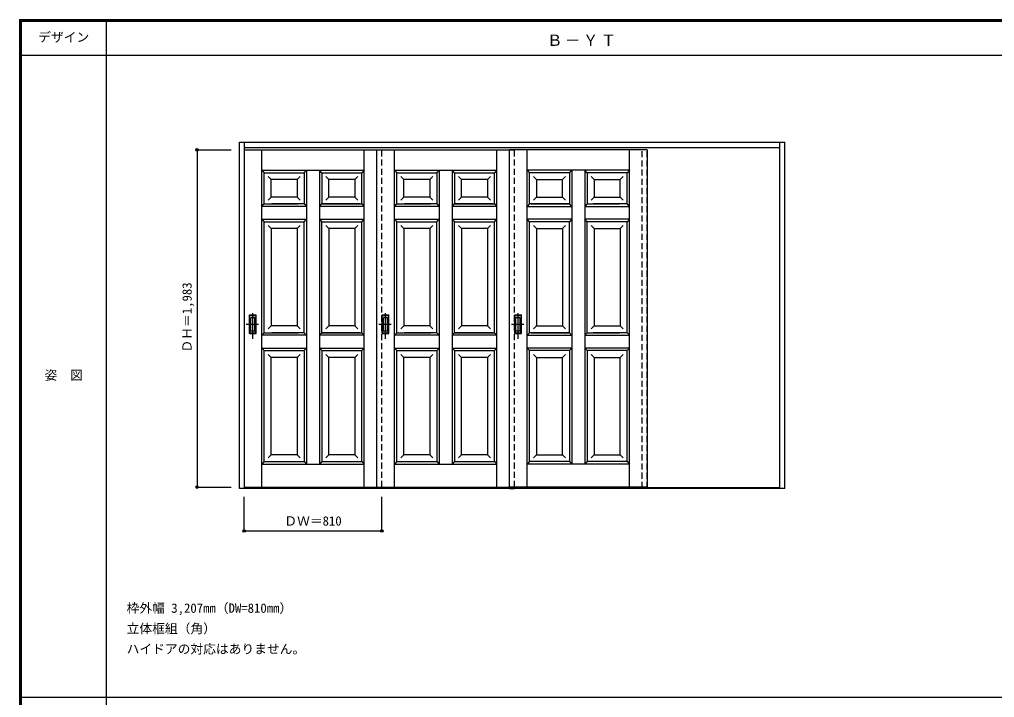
# Model space of a CAD drawing. Units: millimetres, scale not verified. Extents: x -6000 to 5700, y -4307 to 4175.
# Drawn here: x -6000 to -267, y 189 to 4175 of the extents above; entities that cross this region are included whole.
import ezdxf
from ezdxf.enums import TextEntityAlignment as Align

# ---------------------------------------------------------------- set-up
doc = ezdxf.new("R2010")
doc.units = ezdxf.units.MM
doc.header["$LTSCALE"] = 30
doc.header["$PDMODE"] = 32
doc.header["$PDSIZE"] = 15
doc.linetypes.add('CHAIN1', pattern=[8, 5, -1, 1, -1])
doc.linetypes.add('DASHED1', pattern=[1.8, 1.2, -0.6])
for name, color, linetype in [('0-2_扉', 7, 'Continuous'), ('0-4_枠', 3, 'Continuous'), ('0-6_引手', 7, 'Continuous'), ('0-A_文字', 7, 'Continuous'), ('0-B_寸法', 4, 'Continuous'), ('F-1_枠', 6, 'Continuous'), ('F-A_文字', 7, 'Continuous')]:
    doc.layers.add(name, color=color, linetype=linetype)
doc.styles.add('ＭＳ ゴシック', font='')
doc.styles.get('ＭＳ ゴシック').set_extended_font_data('MS Gothic')

msp = doc.modelspace()

# ---------------------------------------------------------------- linework, layer by layer
at = {"layer": '0-2_扉'}
for p, q in [((-4676.15, 3409), (-3869.15, 3409)), ((-4575.65, 1426), (-4575.65, 3409)), ((-3972.65, 1426), (-3972.65, 3409)), ((-3899.15, 1426), (-3899.15, 3409)), ((-3899.15, 3409), (-3089.15, 3409)), ((-3795.65, 1426), (-3795.65, 3409)), ((-3192.65, 1426), (-3192.65, 3409)), ((-3119.15, 1426), (-3119.15, 3409)), ((-2309.15, 3409), (-3119.15, 3409)), ((-3015.65, 1426), (-3015.65, 3409)), ((-2412.65, 1426), (-2412.65, 3409)), ((-4575.65, 3289), (-4560.65, 3274)), ((-4575.65, 3289), (-4234.15, 3289)), ((-4560.65, 3091), (-4560.65, 3274)), ((-4560.65, 3274), (-4326.65, 3274)), ((-4326.65, 3274), (-4311.65, 3289)), ((-4326.65, 3274), (-4326.65, 3091)), ((-4311.65, 3289), (-4311.65, 1561)), ((-4236.65, 3289), (-4236.65, 1561)), ((-4221.65, 3274), (-4236.36, 3288.71)), ((-4234.15, 3289), (-3972.65, 3289)), ((-4221.65, 3274), (-4221.65, 3091)), ((-4221.65, 3274), (-3987.65, 3274)), ((-3972.65, 3289), (-3987.65, 3274)), ((-3987.65, 3091), (-3987.65, 3274)), ((-3795.65, 3289), (-3780.65, 3274)), ((-3795.65, 3289), (-3454.15, 3289)), ((-3780.65, 3091), (-3780.65, 3274)), ((-3780.65, 3274), (-3546.65, 3274)), ((-3546.65, 3274), (-3531.65, 3289)), ((-3546.65, 3274), (-3546.65, 3091)), ((-3531.65, 3289), (-3531.65, 1561)), ((-3456.65, 3289), (-3456.65, 1561)), ((-3441.65, 3274), (-3456.36, 3288.71)), ((-3454.15, 3289), (-3192.65, 3289)), ((-3441.65, 3274), (-3441.65, 3091)), ((-3441.65, 3274), (-3207.65, 3274)), ((-3192.65, 3289), (-3207.65, 3274)), ((-3207.65, 3091), (-3207.65, 3274)), ((-2754.15, 3289), (-3015.65, 3289)), ((-3015.65, 3289), (-3000.65, 3274)), ((-3000.65, 3091), (-3000.65, 3274)), ((-2766.65, 3274), (-3000.65, 3274)), ((-2766.65, 3274), (-2751.94, 3288.71)), ((-2766.65, 3274), (-2766.65, 3091)), ((-2412.65, 3289), (-2754.15, 3289)), ((-2751.65, 3289), (-2751.65, 1561)), ((-2661.65, 3274), (-2676.65, 3289)), ((-2676.65, 3289), (-2676.65, 1561)), ((-2661.65, 3274), (-2661.65, 3091)), ((-2427.65, 3274), (-2661.65, 3274)), ((-2412.65, 3289), (-2427.65, 3274)), ((-2427.65, 3091), (-2427.65, 3274)), ((-4520.65, 3234), (-4538.33, 3251.68)), ((-4520.65, 3131), (-4520.65, 3234)), ((-4366.65, 3234), (-4520.65, 3234)), ((-4366.65, 3234), (-4348.97, 3251.68)), ((-4366.65, 3234), (-4366.65, 3131)), ((-4181.65, 3234), (-4199.33, 3251.68)), ((-4181.65, 3131), (-4181.65, 3234)), ((-4027.65, 3234), (-4181.65, 3234)), ((-4027.65, 3234), (-4009.97, 3251.68)), ((-4027.65, 3234), (-4027.65, 3131)), ((-3740.65, 3234), (-3758.33, 3251.68)), ((-3740.65, 3131), (-3740.65, 3234)), ((-3586.65, 3234), (-3740.65, 3234)), ((-3586.65, 3234), (-3568.97, 3251.68)), ((-3586.65, 3234), (-3586.65, 3131)), ((-3401.65, 3234), (-3419.33, 3251.68)), ((-3401.65, 3131), (-3401.65, 3234)), ((-3247.65, 3234), (-3401.65, 3234)), ((-3247.65, 3234), (-3229.97, 3251.68)), ((-3247.65, 3234), (-3247.65, 3131)), ((-2960.65, 3234), (-2978.33, 3251.68)), ((-2960.65, 3234), (-2960.65, 3131)), ((-2960.65, 3234), (-2806.65, 3234)), ((-2806.65, 3234), (-2788.97, 3251.68)), ((-2806.65, 3131), (-2806.65, 3234)), ((-2621.65, 3234), (-2639.33, 3251.68)), ((-2621.65, 3234), (-2621.65, 3131)), ((-2621.65, 3234), (-2467.65, 3234)), ((-2467.65, 3234), (-2449.97, 3251.68)), ((-2467.65, 3131), (-2467.65, 3234)), ((-4520.65, 3131), (-4538.33, 3113.32)), ((-4520.65, 3131), (-4520.65, 3132.43)), ((-4366.65, 3131), (-4520.65, 3131)), ((-4366.65, 3131), (-4348.97, 3113.32)), ((-4181.65, 3131), (-4199.33, 3113.32)), ((-4181.65, 3131), (-4181.65, 3132.43)), ((-4027.65, 3131), (-4181.65, 3131)), ((-4027.65, 3131), (-4009.97, 3113.32)), ((-3740.65, 3131), (-3758.33, 3113.32)), ((-3740.65, 3131), (-3740.65, 3132.43)), ((-3586.65, 3131), (-3740.65, 3131)), ((-3586.65, 3131), (-3568.97, 3113.32)), ((-3401.65, 3131), (-3419.33, 3113.32)), ((-3401.65, 3131), (-3401.65, 3132.43)), ((-3247.65, 3131), (-3401.65, 3131)), ((-3247.65, 3131), (-3229.97, 3113.32)), ((-2960.65, 3131), (-2978.33, 3113.32)), ((-2960.65, 3131), (-2806.65, 3131)), ((-2806.65, 3131), (-2806.65, 3132.43)), ((-2806.65, 3131), (-2788.97, 3113.32)), ((-2621.65, 3131), (-2639.33, 3113.32)), ((-2621.65, 3131), (-2467.65, 3131)), ((-2467.65, 3131), (-2467.65, 3132.43)), ((-2467.65, 3131), (-2449.97, 3113.32)), ((-4575.65, 3076), (-4560.65, 3091)), ((-4311.65, 3076), (-4575.65, 3076)), ((-4560.46, 3091), (-4560.65, 3091)), ((-4560.65, 3091), (-4361.65, 3091)), ((-4326.65, 3091), (-4515.65, 3091)), ((-4326.65, 3091), (-4311.65, 3076)), ((-4236.65, 3076), (-4221.65, 3091)), ((-3972.65, 3076), (-4236.65, 3076)), ((-3997.65, 3091), (-4221.65, 3091)), ((-4221.65, 3091), (-3987.65, 3091)), ((-3987.65, 3091), (-3972.65, 3076)), ((-3795.65, 3076), (-3780.65, 3091)), ((-3531.65, 3076), (-3795.65, 3076)), ((-3780.46, 3091), (-3780.65, 3091)), ((-3780.65, 3091), (-3581.65, 3091)), ((-3546.65, 3091), (-3735.65, 3091)), ((-3546.65, 3091), (-3531.65, 3076)), ((-3456.65, 3076), (-3441.65, 3091)), ((-3192.65, 3076), (-3456.65, 3076)), ((-3217.65, 3091), (-3441.65, 3091)), ((-3441.65, 3091), (-3207.65, 3091)), ((-3207.65, 3091), (-3192.65, 3076)), ((-3000.65, 3091), (-3015.65, 3076)), ((-3015.65, 3076), (-2751.65, 3076)), ((-2766.65, 3091), (-3000.65, 3091)), ((-2990.65, 3091), (-2766.65, 3091)), ((-2751.65, 3076), (-2766.65, 3091)), ((-2661.65, 3091), (-2676.65, 3076)), ((-2676.65, 3076), (-2412.65, 3076)), ((-2661.65, 3091), (-2472.65, 3091)), ((-2427.65, 3091), (-2626.65, 3091)), ((-2427.84, 3091), (-2427.65, 3091)), ((-2412.65, 3076), (-2427.65, 3091)), ((-4575.65, 3001), (-4560.65, 2986)), ((-4575.65, 3001), (-4311.65, 3001)), ((-4560.65, 2333.5), (-4560.65, 2986)), ((-4560.65, 2986), (-4326.65, 2986)), ((-4326.65, 2986), (-4311.65, 3001)), ((-4326.65, 2333.5), (-4326.65, 2986)), ((-4236.65, 3001), (-4221.65, 2986)), ((-4236.65, 3001), (-3972.65, 3001)), ((-4221.65, 2333.5), (-4221.65, 2986)), ((-4221.65, 2986), (-3987.65, 2986)), ((-3987.65, 2986), (-3972.65, 3001)), ((-3987.65, 2333.5), (-3987.65, 2986)), ((-3795.65, 3001), (-3780.65, 2986)), ((-3795.65, 3001), (-3531.65, 3001)), ((-3780.65, 2333.5), (-3780.65, 2986)), ((-3780.65, 2986), (-3546.65, 2986)), ((-3546.65, 2986), (-3531.65, 3001)), ((-3546.65, 2333.5), (-3546.65, 2986)), ((-3456.65, 3001), (-3441.65, 2986)), ((-3456.65, 3001), (-3192.65, 3001)), ((-3441.65, 2333.5), (-3441.65, 2986)), ((-3441.65, 2986), (-3207.65, 2986)), ((-3207.65, 2986), (-3192.65, 3001)), ((-3207.65, 2333.5), (-3207.65, 2986)), ((-3000.65, 2986), (-3015.65, 3001)), ((-2751.65, 3001), (-3015.65, 3001)), ((-3000.65, 2333.5), (-3000.65, 2986)), ((-2766.65, 2986), (-3000.65, 2986)), ((-2751.65, 3001), (-2766.65, 2986)), ((-2766.65, 2333.5), (-2766.65, 2986)), ((-2661.65, 2986), (-2676.65, 3001)), ((-2412.65, 3001), (-2676.65, 3001)), ((-2661.65, 2333.5), (-2661.65, 2986)), ((-2427.65, 2986), (-2661.65, 2986)), ((-2412.65, 3001), (-2427.65, 2986)), ((-2427.65, 2333.5), (-2427.65, 2986)), ((-4520.61, 2946), (-4538.29, 2963.68)), ((-4520.65, 2946), (-4520.65, 2373.5)), ((-4366.61, 2946), (-4520.65, 2946)), ((-4366.61, 2946), (-4348.94, 2963.68)), ((-4366.61, 2946), (-4366.61, 2373.5)), ((-4181.65, 2946), (-4199.33, 2963.68)), ((-4181.65, 2946), (-4181.65, 2373.5)), ((-4027.65, 2946), (-4181.65, 2946)), ((-4027.65, 2946), (-4009.97, 2963.68)), ((-4027.65, 2946), (-4027.65, 2373.5)), ((-3740.61, 2946), (-3758.29, 2963.68)), ((-3740.65, 2946), (-3740.65, 2373.5)), ((-3586.61, 2946), (-3740.65, 2946)), ((-3586.61, 2946), (-3568.94, 2963.68)), ((-3586.61, 2946), (-3586.61, 2373.5)), ((-3401.65, 2946), (-3419.33, 2963.68)), ((-3401.65, 2946), (-3401.65, 2373.5)), ((-3247.65, 2946), (-3401.65, 2946)), ((-3247.65, 2946), (-3229.97, 2963.68)), ((-3247.65, 2946), (-3247.65, 2373.5)), ((-2960.65, 2946), (-2978.33, 2963.68)), ((-2960.65, 2946), (-2960.65, 2373.5)), ((-2960.65, 2946), (-2806.65, 2946)), ((-2806.65, 2946), (-2788.97, 2963.68)), ((-2806.65, 2946), (-2806.65, 2373.5)), ((-2621.69, 2946), (-2639.36, 2963.68)), ((-2621.69, 2946), (-2621.69, 2373.5)), ((-2621.69, 2946), (-2467.65, 2946)), ((-2467.69, 2946), (-2450.01, 2963.68)), ((-2467.65, 2946), (-2467.65, 2373.5)), ((-4520.65, 2373.5), (-4538.33, 2355.82)), ((-4366.65, 2373.5), (-4520.65, 2373.5)), ((-4366.65, 2373.5), (-4348.97, 2355.82)), ((-4181.65, 2373.5), (-4199.33, 2355.82)), ((-4181.65, 2373.5), (-4181.65, 2374.93)), ((-4027.65, 2373.5), (-4181.65, 2373.5)), ((-4027.65, 2373.5), (-4009.97, 2355.82)), ((-3740.65, 2373.5), (-3758.33, 2355.82)), ((-3586.65, 2373.5), (-3740.65, 2373.5)), ((-3586.65, 2373.5), (-3568.97, 2355.82)), ((-3401.65, 2373.5), (-3419.33, 2355.82)), ((-3401.65, 2373.5), (-3401.65, 2374.93)), ((-3247.65, 2373.5), (-3401.65, 2373.5)), ((-3247.65, 2373.5), (-3229.97, 2355.82)), ((-2960.65, 2373.5), (-2978.33, 2355.82)), ((-2960.65, 2373.5), (-2806.65, 2373.5)), ((-2806.65, 2373.5), (-2806.65, 2374.93)), ((-2806.65, 2373.5), (-2788.97, 2355.82)), ((-2621.65, 2373.5), (-2639.33, 2355.82)), ((-2621.65, 2373.5), (-2467.65, 2373.5)), ((-2467.65, 2373.5), (-2449.97, 2355.82)), ((-4575.65, 2318.5), (-4560.65, 2333.5)), ((-4311.65, 2318.5), (-4575.65, 2318.5)), ((-4560.65, 2333.5), (-4361.65, 2333.5)), ((-4326.65, 2333.5), (-4515.65, 2333.5)), ((-4326.65, 2333.5), (-4311.65, 2318.5)), ((-4236.65, 2318.5), (-4221.65, 2333.5)), ((-3972.65, 2318.5), (-4236.65, 2318.5)), ((-3997.65, 2333.5), (-4221.65, 2333.5)), ((-4221.65, 2333.5), (-3987.65, 2333.5)), ((-3987.65, 2333.5), (-3972.65, 2318.5)), ((-3795.65, 2318.5), (-3780.65, 2333.5)), ((-3531.65, 2318.5), (-3795.65, 2318.5)), ((-3780.65, 2333.5), (-3581.65, 2333.5)), ((-3546.65, 2333.5), (-3735.65, 2333.5)), ((-3546.65, 2333.5), (-3531.65, 2318.5)), ((-3456.65, 2318.5), (-3441.65, 2333.5)), ((-3192.65, 2318.5), (-3456.65, 2318.5)), ((-3217.65, 2333.5), (-3441.65, 2333.5)), ((-3441.65, 2333.5), (-3207.65, 2333.5)), ((-3207.65, 2333.5), (-3192.65, 2318.5)), ((-3000.65, 2333.5), (-3015.65, 2318.5)), ((-3015.65, 2318.5), (-2751.65, 2318.5)), ((-2766.65, 2333.5), (-3000.65, 2333.5)), ((-2990.65, 2333.5), (-2766.65, 2333.5)), ((-2751.65, 2318.5), (-2766.65, 2333.5)), ((-2661.65, 2333.5), (-2676.65, 2318.5)), ((-2676.65, 2318.5), (-2412.65, 2318.5)), ((-2661.65, 2333.5), (-2472.65, 2333.5)), ((-2427.65, 2333.5), (-2626.65, 2333.5)), ((-2412.65, 2318.5), (-2427.65, 2333.5)), ((-4575.65, 2243.5), (-4560.65, 2228.5)), ((-4575.65, 2243.5), (-4311.65, 2243.5)), ((-4326.65, 2228.5), (-4311.65, 2243.5)), ((-4236.65, 2243.5), (-4221.65, 2228.5)), ((-4236.65, 2243.5), (-3972.65, 2243.5)), ((-3987.65, 2228.5), (-3972.65, 2243.5)), ((-3795.65, 2243.5), (-3780.65, 2228.5)), ((-3795.65, 2243.5), (-3531.65, 2243.5)), ((-3546.65, 2228.5), (-3531.65, 2243.5)), ((-3456.65, 2243.5), (-3441.65, 2228.5)), ((-3456.65, 2243.5), (-3192.65, 2243.5)), ((-3207.65, 2228.5), (-3192.65, 2243.5)), ((-3000.65, 2228.5), (-3015.65, 2243.5)), ((-2751.65, 2243.5), (-3015.65, 2243.5)), ((-2751.65, 2243.5), (-2766.65, 2228.5)), ((-2661.65, 2228.5), (-2676.65, 2243.5)), ((-2412.65, 2243.5), (-2676.65, 2243.5)), ((-2412.65, 2243.5), (-2427.65, 2228.5)), ((-4560.65, 1576), (-4560.65, 2228.5)), ((-4560.65, 2228.5), (-4326.65, 2228.5)), ((-4520.61, 2188.5), (-4538.29, 2206.18)), ((-4520.65, 1616), (-4520.65, 2188.5)), ((-4366.61, 2188.5), (-4520.65, 2188.5)), ((-4366.65, 2188.5), (-4366.65, 1616)), ((-4366.61, 2188.5), (-4348.94, 2206.18)), ((-4326.65, 2228.5), (-4326.65, 1576)), ((-4221.65, 2228.5), (-4221.65, 1576)), ((-4221.65, 2228.5), (-3987.65, 2228.5)), ((-4181.65, 2188.5), (-4199.33, 2206.18)), ((-4181.65, 1617.43), (-4181.65, 2188.5)), ((-4027.65, 2188.5), (-4181.65, 2188.5)), ((-4027.65, 2188.5), (-4009.97, 2206.18)), ((-4027.65, 2188.5), (-4027.65, 2187.43)), ((-4027.65, 2188.5), (-4027.65, 1616)), ((-3987.65, 1576), (-3987.65, 2228.5)), ((-3780.65, 1576), (-3780.65, 2228.5)), ((-3780.65, 2228.5), (-3546.65, 2228.5)), ((-3740.61, 2188.5), (-3758.29, 2206.18)), ((-3740.65, 1616), (-3740.65, 2188.5)), ((-3586.61, 2188.5), (-3740.65, 2188.5)), ((-3586.65, 2188.5), (-3586.65, 1616)), ((-3586.61, 2188.5), (-3568.94, 2206.18)), ((-3546.65, 2228.5), (-3546.65, 1576)), ((-3441.65, 2228.5), (-3441.65, 1576)), ((-3441.65, 2228.5), (-3207.65, 2228.5)), ((-3401.65, 2188.5), (-3419.33, 2206.18)), ((-3401.65, 1617.43), (-3401.65, 2188.5)), ((-3247.65, 2188.5), (-3401.65, 2188.5)), ((-3247.65, 2188.5), (-3229.97, 2206.18)), ((-3247.65, 2188.5), (-3247.65, 2187.43)), ((-3247.65, 2188.5), (-3247.65, 1616)), ((-3207.65, 1576), (-3207.65, 2228.5)), ((-3000.65, 1576), (-3000.65, 2228.5)), ((-2766.65, 2228.5), (-3000.65, 2228.5)), ((-2960.65, 2188.5), (-2978.33, 2206.18)), ((-2960.65, 2188.5), (-2960.65, 2187.43)), ((-2960.65, 2188.5), (-2960.65, 1616)), ((-2960.65, 2188.5), (-2806.65, 2188.5)), ((-2806.65, 2188.5), (-2788.97, 2206.18)), ((-2806.65, 1617.43), (-2806.65, 2188.5)), ((-2766.65, 2228.5), (-2766.65, 1576)), ((-2661.65, 2228.5), (-2661.65, 1576)), ((-2427.65, 2228.5), (-2661.65, 2228.5)), ((-2621.69, 2188.5), (-2639.36, 2206.18)), ((-2621.69, 2188.5), (-2467.65, 2188.5)), ((-2621.65, 2188.5), (-2621.65, 1616)), ((-2467.69, 2188.5), (-2450.01, 2206.18)), ((-2467.65, 1616), (-2467.65, 2188.5)), ((-2427.65, 1576), (-2427.65, 2228.5)), ((-4520.65, 1616), (-4538.33, 1598.32)), ((-4520.65, 1616), (-4520.65, 1617.43)), ((-4366.65, 1616), (-4520.65, 1616)), ((-4366.65, 1616), (-4348.97, 1598.32)), ((-4181.65, 1616), (-4199.33, 1598.32)), ((-4181.65, 1616), (-4181.65, 1617.43)), ((-4027.65, 1616), (-4181.65, 1616)), ((-4027.65, 1616), (-4009.97, 1598.32)), ((-3740.65, 1616), (-3758.33, 1598.32)), ((-3740.65, 1616), (-3740.65, 1617.43)), ((-3586.65, 1616), (-3740.65, 1616)), ((-3586.65, 1616), (-3568.97, 1598.32)), ((-3401.65, 1616), (-3419.33, 1598.32)), ((-3401.65, 1616), (-3401.65, 1617.43)), ((-3247.65, 1616), (-3401.65, 1616)), ((-3247.65, 1616), (-3229.97, 1598.32)), ((-2960.65, 1616), (-2978.33, 1598.32)), ((-2960.65, 1616), (-2806.65, 1616)), ((-2806.65, 1616), (-2806.65, 1617.43)), ((-2806.65, 1616), (-2788.97, 1598.32)), ((-2621.65, 1616), (-2639.33, 1598.32)), ((-2621.65, 1616), (-2467.65, 1616)), ((-2467.65, 1616), (-2467.65, 1617.43)), ((-2467.65, 1616), (-2449.97, 1598.32)), ((-4560.65, 1576), (-4575.65, 1561)), ((-4575.65, 1561), (-3972.65, 1561)), ((-4560.65, 1576), (-4326.65, 1576)), ((-4326.65, 1576), (-4311.65, 1561)), ((-4221.65, 1576), (-4236.65, 1561)), ((-4221.65, 1576), (-3987.65, 1576)), ((-3987.65, 1576), (-3972.65, 1561)), ((-3780.65, 1576), (-3795.65, 1561)), ((-3795.65, 1561), (-3192.65, 1561)), ((-3780.65, 1576), (-3546.65, 1576)), ((-3546.65, 1576), (-3531.65, 1561)), ((-3441.65, 1576), (-3456.65, 1561)), ((-3441.65, 1576), (-3207.65, 1576)), ((-3207.65, 1576), (-3192.65, 1561)), ((-3000.65, 1576), (-3015.65, 1561)), ((-2412.65, 1561), (-3015.65, 1561)), ((-2766.65, 1576), (-3000.65, 1576)), ((-2766.65, 1576), (-2751.65, 1561)), ((-2661.65, 1576), (-2676.65, 1561)), ((-2427.65, 1576), (-2661.65, 1576)), ((-2427.65, 1576), (-2412.65, 1561)), ((-4676.15, 1426), (-3869.15, 1426)), ((-3899.15, 1426), (-3089.15, 1426))]:
    msp.add_line(p, q, dxfattribs=at)
msp.add_lwpolyline([(-2309.15, 3409), (-2309.15, 1426), (-3119.15, 1426)], dxfattribs=at)
at = {"layer": '0-4_枠'}
for p, q in [((-4706.15, 3453), (-1499.15, 3453)), ((-4676.15, 1418), (-4676.15, 3453)), ((-1529.15, 1418), (-1529.15, 3453)), ((-1499.15, 1418), (-1499.15, 3453)), ((-4676.15, 3423), (-1529.15, 3423)), ((-1529.15, 1421), (-4676.15, 1421)), ((-1529.15, 1418), (-4676.15, 1418)), ((-3119.15, 1418), (-3089.15, 1418)), ((-1499.15, 1418), (-1529.15, 1418))]:
    msp.add_line(p, q, dxfattribs=at)
at = {"layer": '0-4_枠', "color": 4, "linetype": 'DASHED1'}
for p, q in [((-4679.15, 3409), (-4679.15, 1426)), ((-4676.15, 3409), (-4679.15, 3409)), ((-3869.15, 1426), (-3869.15, 3409)), ((-3089.15, 1426), (-3089.15, 3409)), ((-2339.15, 1421), (-2339.15, 3423)), ((-2309.15, 1421), (-2309.15, 3423)), ((-4676.15, 1426), (-4679.15, 1426))]:
    msp.add_line(p, q, dxfattribs=at)
at = {"layer": '0-4_枠'}
msp.add_lwpolyline([(-4676.15, 1418), (-4706.15, 1418), (-4706.15, 3453)], dxfattribs=at)
at = {"layer": '0-6_引手', "linetype": 'CHAIN1'}
for p, q in [((-4628.15, 2298.27), (-4628.15, 2469.12)), ((-3848.15, 2298.27), (-3848.15, 2469.12)), ((-3068.15, 2298.27), (-3068.15, 2469.12)), ((-4666.22, 2383.5), (-4593.71, 2383.5)), ((-3886.22, 2383.5), (-3813.71, 2383.5)), ((-3106.22, 2383.5), (-3033.72, 2383.5))]:
    msp.add_line(p, q, dxfattribs=at)
at = {"layer": '0-6_引手'}
for p, q in [((-4647.15, 2438.5), (-4609.15, 2438.5)), ((-4647.15, 2328.5), (-4647.15, 2438.5)), ((-4640.65, 2422.5), (-4615.65, 2422.5)), ((-4640.65, 2344.5), (-4640.65, 2422.5)), ((-4615.65, 2344.5), (-4615.65, 2422.5)), ((-4609.15, 2328.5), (-4609.15, 2438.5)), ((-3867.15, 2438.5), (-3829.15, 2438.5)), ((-3867.15, 2328.5), (-3867.15, 2438.5)), ((-3860.65, 2422.5), (-3835.65, 2422.5)), ((-3860.65, 2344.5), (-3860.65, 2422.5)), ((-3835.65, 2344.5), (-3835.65, 2422.5)), ((-3829.15, 2328.5), (-3829.15, 2438.5)), ((-3087.15, 2438.5), (-3049.15, 2438.5)), ((-3087.15, 2328.5), (-3087.15, 2438.5)), ((-3080.65, 2422.5), (-3055.65, 2422.5)), ((-3080.65, 2344.5), (-3080.65, 2422.5)), ((-3055.65, 2344.5), (-3055.65, 2422.5)), ((-3049.15, 2328.5), (-3049.15, 2438.5)), ((-4647.15, 2328.5), (-4609.15, 2328.5)), ((-4640.65, 2344.5), (-4615.65, 2344.5)), ((-3867.15, 2328.5), (-3829.15, 2328.5)), ((-3860.65, 2344.5), (-3835.65, 2344.5)), ((-3087.15, 2328.5), (-3049.15, 2328.5)), ((-3080.65, 2344.5), (-3055.65, 2344.5))]:
    msp.add_line(p, q, dxfattribs=at)
at = {"layer": '0-6_引手', "linetype": 'DASHED1'}
for p, q in [((-4612.15, 2332.5), (-4612.15, 2434.5)), ((-3832.15, 2332.5), (-3832.15, 2434.5)), ((-3052.15, 2332.5), (-3052.15, 2434.5)), ((-4644.15, 2332.5), (-4612.15, 2332.5)), ((-3864.15, 2332.5), (-3832.15, 2332.5)), ((-3084.15, 2332.5), (-3052.15, 2332.5))]:
    msp.add_line(p, q, dxfattribs=at)
for points in [[(-4644.15, 2332.5), (-4644.15, 2434.5), (-4612.15, 2434.5)], [(-3864.15, 2332.5), (-3864.15, 2434.5), (-3832.15, 2434.5)], [(-3084.15, 2332.5), (-3084.15, 2434.5), (-3052.15, 2434.5)]]:
    msp.add_lwpolyline(points, dxfattribs=at)
at = {"layer": '0-B_寸法'}
for p, q in [((-4956.15, 3409), (-4756.15, 3409)), ((-4956.15, 3409), (-4956.15, 1426)), ((-4956.15, 1426), (-4756.15, 1426)), ((-4679.15, 1168), (-4679.15, 1368)), ((-3869.15, 1168), (-3869.15, 1368)), ((-4679.15, 1168), (-3869.15, 1168))]:
    msp.add_line(p, q, dxfattribs=at)
at = {"layer": '0-B_寸法', "color": 7}
for p in [(-4956.15, 3409), (-4956.15, 1426), (-4679.15, 1168), (-3869.15, 1168)]:
    msp.add_point(p, dxfattribs=at)
at = {"layer": 'F-1_枠'}
for p, q in [((-6000, 4175), (5700, 4175)), ((-6000, 4175), (-6000, -4205)), ((-6000, 4170), (5700, 4170)), ((-6000, 4165), (5700, 4165)), ((-5995, 4175), (-5995, -4205)), ((-5990, 4175), (-5990, -4205)), ((-5490, 4175), (-5490, -3790)), ((-6000, 3965), (5700, 3965)), ((-6000, 190.5), (5700, 190.5))]:
    msp.add_line(p, q, dxfattribs=at)

# ---------------------------------------------------------------- texts
at = {"layer": '0-A_文字', "style": 'ＭＳ ゴシック'}
for s, p in [('枠外幅 3,207mm（DW=810mm）', (-5370, 670.5)), ('立体框組（角）', (-5370, 550.5)), ('ハイドアの対応はありません。', (-5370, 430.5))]:
    msp.add_text(s, height=54.99, dxfattribs=at).set_placement(p, align=Align.BOTTOM_LEFT)
at = {"layer": '0-A_文字', "insert": (-2897.5, 4020), "char_height": 65.98, "attachment_point": 7, "style": 'ＭＳ ゴシック'}
msp.add_mtext('\\T1.17;Ｂ－ＹＴ', dxfattribs=at)
at = {"layer": '0-B_寸法', "color": 7, "style": 'ＭＳ ゴシック'}
msp.add_text('ＤＨ＝1,983', height=54.99, rotation=90, dxfattribs=at).set_placement((-4971.15, 2217.25), align=Align.BOTTOM_LEFT)
msp.add_text('ＤＷ＝810', height=54.99, dxfattribs=at).set_placement((-4442.9, 1183), align=Align.BOTTOM_LEFT)
at = {"layer": 'F-A_文字', "style": 'ＭＳ ゴシック'}
for s, p in [('デザイン', (-5890, 4027.5)), ('姿\u3000図', (-5852.5, 2040.25))]:
    msp.add_text(s, height=54.99, dxfattribs=at).set_placement(p, align=Align.BOTTOM_LEFT)

doc.saveas('drawing.dxf')
